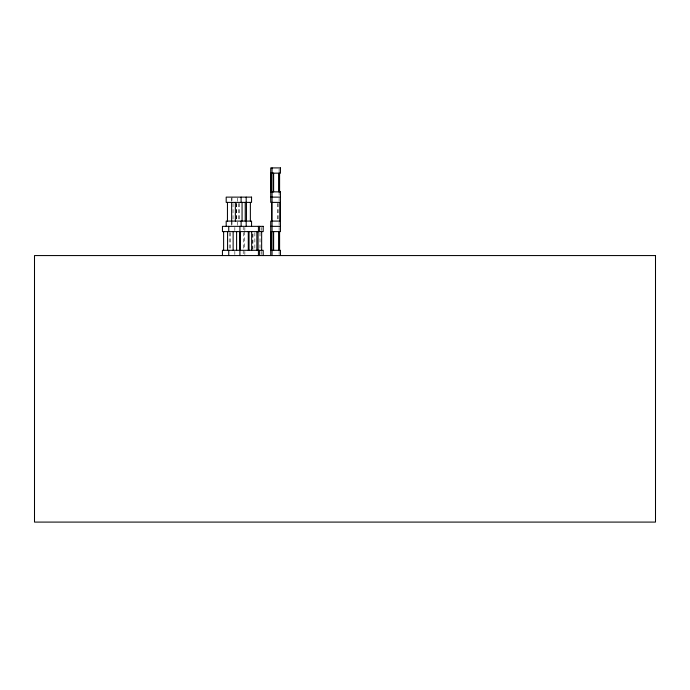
<?xml version="1.0" encoding="UTF-8"?>
<svg xmlns="http://www.w3.org/2000/svg" width="690" height="690" viewBox="0 0 690 690"><rect width="100%" height="100%" fill="white"/><g stroke="black" fill="none" stroke-linecap="round" stroke-linejoin="round"><path stroke-width="0.52" stroke-dasharray="3.45 2.59" d="M279.105 168.955L279.105 172.112M279.105 191.863L279.105 196.072M279.105 198.177L279.105 201.333M279.105 222.137L279.105 225.294M279.105 227.398L279.105 230.555M279.105 251.358L279.105 254.515M278.139 203.421L278.139 220.05M277.535 203.421L277.535 220.05M261.562 227.398L261.562 230.555M261.562 251.358L261.562 254.515M260.009 232.642L260.009 249.263M254.852 232.642L254.852 249.263M244.855 227.398L244.855 230.555M244.855 251.358L244.855 254.515M244.553 231.607L244.553 249.263M243.527 232.642L243.527 249.263M243.216 226.346L243.216 230.555M243.216 250.306L243.216 254.515M239.327 203.421L239.327 220.05M238.516 203.421L238.516 220.05M237.576 198.177L237.576 201.333M237.576 222.137L237.576 225.294M236.722 203.421L236.722 220.05M236.523 203.421L236.523 220.05M234.833 227.398L234.833 230.555M234.833 251.358L234.833 254.515M233.03 203.421L233.03 220.05M231.987 197.124L231.987 201.333M231.987 221.085L231.987 225.294M231.262 198.177L231.262 201.333M231.262 222.137L231.262 225.294M230.305 232.642L230.305 249.263M229.201 232.642L229.201 249.263M252.851 249.263L252.851 232.642L252.807 249.263"/><path stroke-width="1.03" d="M270.713 197.124L280.442 197.124M270.713 226.346L280.442 226.346M280.442 255.567L280.442 250.306L270.713 250.306L270.713 255.567M280.33 202.386L280.33 221.085M279.95 202.386L279.95 221.085M279.597 173.164L279.597 191.863M279.597 231.607L279.597 250.306M279.217 173.164L279.217 191.863M279.217 231.607L279.217 250.306M278.872 173.164L278.872 191.863M278.872 231.607L278.872 250.306M273.62 173.164L273.62 191.863M273.62 231.607L273.62 250.306M273.024 173.164L273.024 191.863M273.024 231.607L273.024 250.306M272.05 167.912L272.05 173.164M272.05 191.863L272.05 231.607M272.05 250.306L272.05 255.567M271.558 202.386L271.558 221.085M271.204 173.164L271.204 191.863M271.204 231.607L271.204 250.306M270.825 173.164L270.825 191.863M270.825 231.607L270.825 250.306M263.201 255.567L263.201 250.306L222.439 250.306L222.439 255.567M261.648 231.607L261.648 250.306M259.621 226.346L259.621 231.607M259.621 250.306L259.621 255.567M258.422 226.346L258.422 231.607M258.422 250.306L258.422 255.567M258.06 231.607L258.06 250.306M256.861 231.607L256.861 250.306M251.66 231.607L251.66 250.306M251.557 226.346L251.557 221.085L226.191 221.085L226.191 226.346M250.375 202.386L250.375 221.085M249.03 231.607L249.03 250.306M248.288 231.607L248.288 250.306M246.442 202.386L246.442 221.085M246.183 197.124L246.183 202.386M246.183 221.085L246.183 226.346M245.235 202.386L245.235 221.085M242.061 202.386L242.061 221.085M241.112 197.124L241.112 202.386M241.112 221.085L241.112 226.346M240.086 231.607L240.086 250.306M239.913 226.346L239.913 255.567M236.601 231.607L236.601 250.306M235.35 202.386L235.35 221.085M233.134 231.607L233.134 250.306M231.65 202.386L231.65 221.085M228.744 226.346L228.744 231.607M228.744 250.306L228.744 255.567M227.562 231.607L227.562 250.306M227.45 202.386L227.45 221.085M223.62 231.607L223.62 250.306M280.442 167.912L270.713 167.912L270.713 173.164L280.442 173.164L280.442 167.912M280.442 191.863L270.713 191.863L270.713 202.386L280.442 202.386L280.442 191.863M251.557 197.124L226.191 197.124L226.191 202.386L251.557 202.386L251.557 197.124M280.442 221.085L270.713 221.085L270.713 231.607L280.442 231.607L280.442 221.085M263.201 226.346L222.439 226.346L222.439 231.607L263.201 231.607L263.201 226.346M655.5 255.567L34.5 255.567L34.5 522.089L655.5 522.089L655.5 255.567"/></g></svg>
